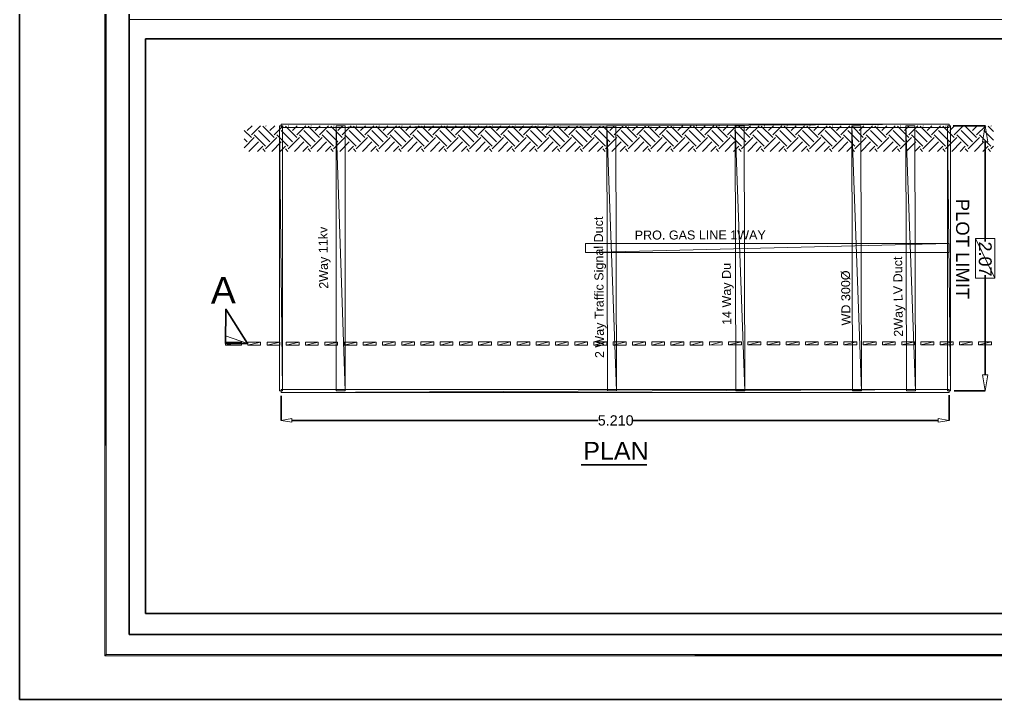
# Model space of a CAD drawing. Header units: inches. Extents: x 27 to 868, y 19 to 613.
# Drawn here: x 26.6 to 356.2, y 18.8 to 248.3 of the extents above; entities that cross this region are included whole.
import ezdxf

# ---------------------------------------------------------------- set-up
doc = ezdxf.new("R2010")
doc.units = ezdxf.units.IN
doc.header["$MEASUREMENT"] = 0
doc.layers.add('PDF_Geometry', color=7, linetype='Continuous')
doc.layers.add('PDF_Text', color=7, linetype='Continuous')
doc.styles.add('PDF Arial', font='arial.ttf')

msp = doc.modelspace()

# ---------------------------------------------------------------- linework, layer by layer
at = {"layer": 'PDF_Geometry', "lineweight": 35}
for points in [[(867.59, 106.53), (867.59, 18.76), (26.63, 18.76), (26.63, 612.71)], [(713.62, 240.82), (713.62, 590.74), (63.6, 590.74), (63.6, 40.74)], [(63.6, 40.74), (713.62, 40.74), (713.62, 106.53)], [(216.13, 97.93), (238.24, 97.93)]]:
    msp.add_lwpolyline(points, dxfattribs=at)
at = {"layer": 'PDF_Geometry', "lineweight": 0}
for points in [[(55.36, 597.99), (55.86, 33.99)], [(55.36, 33.49), (55.86, 33.99), (55.36, 597.99), (55.36, 33.49)], [(55.86, 33.99), (55.36, 597.99), (55.86, 597.49), (55.86, 33.99)], [(851.87, 33.49), (851.38, 33.99), (55.36, 33.49), (851.87, 33.49)], [(851.38, 33.99), (55.36, 33.49), (55.86, 33.99), (851.38, 33.99)]]:
    msp.add_lwpolyline(points, dxfattribs=at)
at = {"layer": 'PDF_Geometry', "color": 251, "lineweight": 0, "true_color": 0x636466}
for points in [[(63.6, 248.3), (713.62, 248.3), (713.62, 590.74), (63.6, 590.74), (63.6, 248.3)], [(713.62, 240.82), (713.62, 248.3), (63.6, 248.3), (63.6, 40.74)], [(63.6, 40.74), (713.62, 40.74), (713.62, 106.53)]]:
    msp.add_lwpolyline(points, dxfattribs=at)
at = {"layer": 'PDF_Geometry', "color": 251, "lineweight": 35, "true_color": 0x636466}
for points in [[(69.14, 241.77), (710.02, 241.77), (710.02, 240.82)], [(710.02, 52.53), (710.02, 47.81), (69.14, 47.81), (69.14, 241.77)]]:
    msp.add_lwpolyline(points, dxfattribs=at)
at = {"layer": 'PDF_Geometry', "color": 8, "lineweight": 0}
for points in [[(103.41, 210.83), (105.08, 212.45)], [(104.85, 209.39), (107.92, 212.45)], [(112.51, 208.45), (108.68, 212.27)], [(109.63, 212.27), (109.85, 212.45)], [(111.07, 210.83), (112.73, 212.45)], [(112.51, 209.39), (115.57, 212.45)], [(120.16, 208.45), (116.34, 212.27)], [(117.28, 212.27), (117.51, 212.45)], [(118.72, 210.83), (120.34, 212.45)], [(120.16, 209.39), (123.23, 212.45)], [(127.82, 208.45), (123.99, 212.27)], [(124.94, 212.27), (125.12, 212.45)], [(126.38, 210.83), (128, 212.45)], [(127.82, 209.39), (130.88, 212.45)], [(135.43, 208.45), (131.6, 212.27)], [(132.59, 212.27), (132.77, 212.45)], [(134.04, 210.83), (135.66, 212.45)], [(135.43, 209.39), (138.54, 212.45)], [(143.09, 208.45), (139.26, 212.27)], [(140.2, 212.27), (140.43, 212.45)], [(141.65, 210.83), (143.31, 212.45)], [(143.09, 209.39), (146.15, 212.45)], [(150.74, 208.45), (146.91, 212.27)], [(147.86, 212.27), (148.09, 212.45)], [(149.3, 210.83), (150.92, 212.45)], [(150.74, 209.39), (153.8, 212.45)], [(158.4, 208.45), (154.57, 212.27)], [(155.52, 212.27), (155.74, 212.45)], [(156.96, 210.83), (158.58, 212.45)], [(158.4, 209.39), (161.46, 212.45)], [(166.05, 208.45), (162.23, 212.27)], [(163.17, 212.27), (163.35, 212.45)], [(164.61, 210.83), (166.23, 212.45)], [(166.05, 209.39), (169.12, 212.45)], [(173.66, 208.45), (169.84, 212.27)], [(170.83, 212.27), (171.01, 212.45)], [(172.22, 210.83), (173.89, 212.45)], [(173.66, 209.39), (176.73, 212.45)], [(181.32, 208.45), (177.49, 212.27)], [(178.44, 212.27), (178.66, 212.45)], [(179.88, 210.83), (181.55, 212.45)], [(181.32, 209.39), (184.38, 212.45)], [(188.98, 208.45), (185.15, 212.27)], [(186.09, 212.27), (186.32, 212.45)], [(187.53, 210.83), (189.16, 212.45)], [(188.98, 209.39), (192.04, 212.45)], [(196.63, 208.45), (192.8, 212.27)], [(193.75, 212.27), (193.93, 212.45)], [(195.19, 210.83), (196.81, 212.45)], [(196.63, 209.39), (199.69, 212.45)], [(204.24, 208.45), (200.46, 212.27)], [(201.41, 212.27), (201.59, 212.45)], [(202.85, 210.83), (204.47, 212.45)], [(204.24, 209.39), (207.35, 212.45)], [(211.9, 208.45), (208.07, 212.27)], [(209.06, 212.27), (209.24, 212.45)], [(210.46, 210.83), (212.12, 212.45)], [(211.9, 209.39), (214.96, 212.45)], [(219.55, 208.45), (215.73, 212.27)], [(216.67, 212.27), (216.9, 212.45)], [(218.11, 210.83), (219.73, 212.45)], [(219.55, 209.39), (222.62, 212.45)], [(227.21, 208.45), (223.38, 212.27)], [(224.33, 212.27), (224.55, 212.45)], [(225.77, 210.83), (227.39, 212.45)], [(227.21, 209.39), (230.27, 212.45)], [(234.87, 208.45), (231.04, 212.27)], [(231.98, 212.27), (232.16, 212.45)], [(233.42, 210.83), (235.05, 212.45)], [(234.87, 209.39), (237.93, 212.45)], [(242.48, 208.45), (238.65, 212.27)], [(239.64, 212.27), (239.82, 212.45)], [(241.08, 210.83), (242.7, 212.45)], [(242.48, 209.39), (245.58, 212.45)], [(250.13, 208.45), (246.3, 212.27)], [(247.25, 212.27), (247.47, 212.45)], [(248.69, 210.83), (250.36, 212.45)], [(250.13, 209.39), (253.19, 212.45)], [(257.79, 208.45), (253.96, 212.27)], [(254.91, 212.27), (255.13, 212.45)], [(256.35, 210.83), (257.97, 212.45)], [(257.79, 209.39), (260.85, 212.45)], [(265.44, 208.45), (261.62, 212.27)], [(262.56, 212.27), (262.79, 212.45)], [(264, 210.83), (265.62, 212.45)], [(265.44, 209.39), (268.51, 212.45)], [(273.05, 208.45), (269.27, 212.27)], [(270.22, 212.27), (270.4, 212.45)], [(271.66, 210.83), (273.28, 212.45)], [(273.05, 209.39), (276.16, 212.45)], [(280.71, 208.45), (276.88, 212.27)], [(277.87, 212.27), (278.05, 212.45)], [(279.27, 210.83), (280.93, 212.45)], [(280.71, 209.39), (283.77, 212.45)], [(288.37, 208.45), (284.54, 212.27)], [(285.48, 212.27), (285.71, 212.45)], [(286.92, 210.83), (288.59, 212.45)], [(288.37, 209.39), (291.43, 212.45)], [(296.02, 208.45), (292.19, 212.27)], [(293.14, 212.27), (293.36, 212.45)], [(294.58, 210.83), (296.2, 212.45)], [(296.02, 209.39), (299.08, 212.45)], [(303.68, 208.45), (299.85, 212.27)], [(300.79, 212.27), (300.97, 212.45)], [(302.24, 210.83), (303.86, 212.45)], [(303.68, 209.39), (306.74, 212.45)], [(311.29, 208.45), (307.5, 212.27)], [(308.45, 212.27), (308.63, 212.45)], [(309.89, 210.83), (311.51, 212.45)], [(311.29, 209.39), (314.39, 212.45)], [(318.94, 208.45), (315.12, 212.27)], [(316.11, 212.27), (316.29, 212.45)], [(317.5, 210.83), (319.17, 212.45)], [(318.94, 209.39), (322.01, 212.45)], [(326.6, 208.45), (322.77, 212.27)], [(323.72, 212.27), (323.94, 212.45)], [(325.16, 210.83), (326.78, 212.45)], [(326.6, 209.39), (329.66, 212.45)], [(334.25, 208.45), (330.43, 212.27)], [(331.37, 212.27), (331.6, 212.45)], [(332.81, 210.83), (334.43, 212.45)], [(334.25, 209.39), (337.32, 212.45)], [(341.91, 208.45), (338.08, 212.27)], [(339.03, 212.27), (339.21, 212.45)], [(340.47, 210.83), (342.09, 212.45)], [(341.91, 209.39), (344.97, 212.45)], [(349.52, 208.45), (345.69, 212.27)], [(346.68, 212.27), (346.86, 212.45)], [(348.08, 210.83), (349.75, 212.45)], [(349.52, 209.39), (352.58, 212.45)], [(355.15, 210.47), (353.35, 212.27)], [(354.29, 212.27), (354.52, 212.45)], [(104.85, 208.45), (102.42, 210.88)], [(102.42, 205.02), (105.8, 208.45)], [(103.41, 207), (102.42, 208.04)], [(109.63, 205.56), (105.8, 209.39)], [(111.07, 207), (107.24, 210.83)], [(109.63, 204.62), (113.45, 208.45)], [(117.28, 205.56), (113.45, 209.39)], [(118.72, 207), (114.9, 210.83)], [(117.28, 204.62), (121.11, 208.45)], [(124.94, 205.56), (121.11, 209.39)], [(126.38, 207), (122.55, 210.83)], [(124.94, 204.62), (128.77, 208.45)], [(132.59, 205.56), (128.77, 209.39)], [(134.04, 207), (130.21, 210.83)], [(132.59, 204.62), (136.42, 208.45)], [(140.2, 205.56), (136.42, 209.39)], [(141.65, 207), (137.82, 210.83)], [(140.2, 204.62), (144.03, 208.45)], [(147.86, 205.56), (144.03, 209.39)], [(149.3, 207), (145.47, 210.83)], [(147.86, 204.62), (151.69, 208.45)], [(155.52, 205.56), (151.69, 209.39)], [(156.96, 207), (153.13, 210.83)], [(155.52, 204.62), (159.34, 208.45)], [(163.17, 205.56), (159.34, 209.39)], [(164.61, 207), (160.78, 210.83)], [(163.17, 204.62), (167, 208.45)], [(170.83, 205.56), (167, 209.39)], [(172.22, 207), (168.44, 210.83)], [(170.83, 204.62), (174.66, 208.45)], [(178.44, 205.56), (174.66, 209.39)], [(179.88, 207), (176.05, 210.83)], [(178.44, 204.62), (182.27, 208.45)], [(186.09, 205.56), (182.27, 209.39)], [(187.53, 207), (183.71, 210.83)], [(186.09, 204.62), (189.92, 208.45)], [(193.75, 205.56), (189.92, 209.39)], [(195.19, 207), (191.36, 210.83)], [(193.75, 204.62), (197.58, 208.45)], [(201.41, 205.56), (197.58, 209.39)], [(202.85, 207), (199.02, 210.83)], [(201.41, 204.62), (205.23, 208.45)], [(209.06, 205.56), (205.23, 209.39)], [(210.46, 207), (206.63, 210.83)], [(209.06, 204.62), (212.84, 208.45)], [(216.67, 205.56), (212.84, 209.39)], [(218.11, 207), (214.28, 210.83)], [(216.67, 204.62), (220.5, 208.45)], [(224.33, 205.56), (220.5, 209.39)], [(225.77, 207), (221.94, 210.83)], [(224.33, 204.62), (228.16, 208.45)], [(231.98, 205.56), (228.16, 209.39)], [(233.42, 207), (229.6, 210.83)], [(231.98, 204.62), (235.81, 208.45)], [(239.64, 205.56), (235.81, 209.39)], [(241.08, 207), (237.25, 210.83)], [(239.64, 204.62), (243.47, 208.45)], [(247.25, 205.56), (243.47, 209.39)], [(248.69, 207), (244.86, 210.83)], [(247.25, 204.62), (251.08, 208.45)], [(254.91, 205.56), (251.08, 209.39)], [(256.35, 207), (252.52, 210.83)], [(254.91, 204.62), (258.73, 208.45)], [(262.56, 205.56), (258.73, 209.39)], [(264, 207), (260.17, 210.83)], [(262.56, 204.62), (266.39, 208.45)], [(270.22, 205.56), (266.39, 209.39)], [(271.66, 207), (267.83, 210.83)], [(270.22, 204.62), (274.04, 208.45)], [(277.87, 205.56), (274.04, 209.39)], [(279.27, 207), (275.49, 210.83)], [(277.87, 204.62), (281.66, 208.45)], [(285.48, 205.56), (281.66, 209.39)], [(286.92, 207), (283.1, 210.83)], [(285.48, 204.62), (289.31, 208.45)], [(293.14, 205.56), (289.31, 209.39)], [(294.58, 207), (290.75, 210.83)], [(293.14, 204.62), (296.97, 208.45)], [(300.79, 205.56), (296.97, 209.39)], [(302.24, 207), (298.41, 210.83)], [(300.79, 204.62), (304.62, 208.45)], [(308.45, 205.56), (304.62, 209.39)], [(309.89, 207), (306.06, 210.83)], [(308.45, 204.62), (312.28, 208.45)], [(316.11, 205.56), (312.28, 209.39)], [(317.5, 207), (313.67, 210.83)], [(316.11, 204.62), (319.89, 208.45)], [(323.72, 205.56), (319.89, 209.39)], [(325.16, 207), (321.33, 210.83)], [(323.72, 204.62), (327.54, 208.45)], [(331.37, 205.56), (327.54, 209.39)], [(332.81, 207), (328.99, 210.83)], [(331.37, 204.62), (335.2, 208.45)], [(339.03, 205.56), (335.2, 209.39)], [(340.47, 207), (336.64, 210.83)], [(339.03, 204.62), (342.86, 208.45)], [(346.68, 205.56), (342.86, 209.39)], [(348.08, 207), (344.3, 210.83)], [(346.68, 204.62), (350.51, 208.45)], [(354.29, 205.56), (350.51, 209.39)], [(355.2, 207.54), (351.91, 210.83)], [(104.04, 203.81), (107.24, 207)], [(106.92, 203.81), (108.68, 205.56)], [(109.49, 203.81), (108.68, 204.62)], [(111.7, 203.81), (114.9, 207)], [(114.58, 203.81), (116.34, 205.56)], [(117.15, 203.81), (116.34, 204.62)], [(119.35, 203.81), (122.55, 207)], [(122.24, 203.81), (123.99, 205.56)], [(124.8, 203.81), (123.99, 204.62)], [(127.01, 203.81), (130.21, 207)], [(129.85, 203.81), (131.6, 205.56)], [(132.41, 203.81), (131.6, 204.62)], [(134.67, 203.81), (137.82, 207)], [(137.5, 203.81), (139.26, 205.56)], [(140.07, 203.81), (139.26, 204.62)], [(142.28, 203.81), (145.47, 207)], [(145.16, 203.81), (146.91, 205.56)], [(147.73, 203.81), (146.91, 204.62)], [(149.93, 203.81), (153.13, 207)], [(152.81, 203.81), (154.57, 205.56)], [(155.38, 203.81), (154.57, 204.62)], [(157.59, 203.81), (160.78, 207)], [(160.47, 203.81), (162.23, 205.56)], [(162.99, 203.81), (162.23, 204.62)], [(165.24, 203.81), (168.44, 207)], [(168.08, 203.81), (169.84, 205.56)], [(170.65, 203.81), (169.84, 204.62)], [(172.85, 203.81), (176.05, 207)], [(175.74, 203.81), (177.49, 205.56)], [(178.3, 203.81), (177.49, 204.62)], [(180.51, 203.81), (183.71, 207)], [(183.39, 203.81), (185.15, 205.56)], [(185.96, 203.81), (185.15, 204.62)], [(188.17, 203.81), (191.36, 207)], [(191.05, 203.81), (192.8, 205.56)], [(193.61, 203.81), (192.8, 204.62)], [(195.82, 203.81), (199.02, 207)], [(198.7, 203.81), (200.46, 205.56)], [(201.23, 203.81), (200.46, 204.62)], [(203.48, 203.81), (206.63, 207)], [(206.31, 203.81), (208.07, 205.56)], [(208.88, 203.81), (208.07, 204.62)], [(211.09, 203.81), (214.28, 207)], [(213.97, 203.81), (215.73, 205.56)], [(216.54, 203.81), (215.73, 204.62)], [(218.74, 203.81), (221.94, 207)], [(221.63, 203.81), (223.38, 205.56)], [(224.19, 203.81), (223.38, 204.62)], [(226.4, 203.81), (229.6, 207)], [(229.28, 203.81), (231.04, 205.56)], [(231.8, 203.81), (231.04, 204.62)], [(234.05, 203.81), (237.25, 207)], [(236.89, 203.81), (238.65, 205.56)], [(239.46, 203.81), (238.65, 204.62)], [(241.71, 203.81), (244.86, 207)], [(244.55, 203.81), (246.3, 205.56)], [(247.11, 203.81), (246.3, 204.62)], [(249.32, 203.81), (252.52, 207)], [(252.2, 203.81), (253.96, 205.56)], [(254.77, 203.81), (253.96, 204.62)], [(256.98, 203.81), (260.17, 207)], [(259.86, 203.81), (261.62, 205.56)], [(262.43, 203.81), (261.62, 204.62)], [(264.63, 203.81), (267.83, 207)], [(267.51, 203.81), (269.27, 205.56)], [(270.04, 203.81), (269.27, 204.62)], [(272.29, 203.81), (275.49, 207)], [(275.13, 203.81), (276.88, 205.56)], [(277.69, 203.81), (276.88, 204.62)], [(279.9, 203.81), (283.1, 207)], [(282.78, 203.81), (284.54, 205.56)], [(285.35, 203.81), (284.54, 204.62)], [(287.55, 203.81), (290.75, 207)], [(290.44, 203.81), (292.19, 205.56)], [(293, 203.81), (292.19, 204.62)], [(295.21, 203.81), (298.41, 207)], [(298.09, 203.81), (299.85, 205.56)], [(300.66, 203.81), (299.85, 204.62)], [(302.87, 203.81), (306.06, 207)], [(305.7, 203.81), (307.5, 205.56)], [(308.27, 203.81), (307.5, 204.62)], [(310.52, 203.81), (313.67, 207)], [(313.36, 203.81), (315.12, 205.56)], [(315.93, 203.81), (315.12, 204.62)], [(318.13, 203.81), (321.33, 207)], [(321.01, 203.81), (322.77, 205.56)], [(323.58, 203.81), (322.77, 204.62)], [(325.79, 203.81), (328.99, 207)], [(328.67, 203.81), (330.43, 205.56)], [(331.24, 203.81), (330.43, 204.62)], [(333.44, 203.81), (336.64, 207)], [(336.33, 203.81), (338.08, 205.56)], [(338.85, 203.81), (338.08, 204.62)], [(341.1, 203.81), (344.3, 207)], [(343.94, 203.81), (345.69, 205.56)], [(346.5, 203.81), (345.69, 204.62)], [(348.76, 203.81), (351.91, 207)], [(351.59, 203.81), (353.35, 205.56)], [(354.16, 203.81), (353.35, 204.62)], [(354.29, 204.62), (355.24, 205.52)]]:
    msp.add_lwpolyline(points, dxfattribs=at)
at = {"layer": 'PDF_Geometry', "color": 5, "lineweight": 0}
for points in [[(114.31, 122.93), (115.39, 122.93), (114.31, 212.45), (114.31, 122.93)], [(115.39, 122.93), (114.31, 212.45), (115.39, 212.45), (115.39, 122.93)], [(114.85, 212.99), (114.85, 211.91), (340.2, 212.99), (114.85, 212.99)], [(114.85, 211.91), (340.2, 212.99), (340.2, 211.91), (114.85, 211.91)], [(340.74, 212.45), (339.66, 212.45), (340.74, 122.93), (340.74, 212.45)], [(339.66, 212.45), (340.74, 122.93), (339.66, 122.93), (339.66, 212.45)], [(340.2, 122.39), (340.2, 123.47), (114.85, 122.39), (340.2, 122.39)], [(340.2, 123.47), (114.85, 122.39), (114.85, 123.47), (340.2, 123.47)]]:
    msp.add_lwpolyline(points, dxfattribs=at)
at = {"layer": 'PDF_Geometry', "color": 3, "lineweight": 0}
for points in [[(133.49, 122.93), (136.51, 122.93), (133.49, 212.45), (133.49, 122.93)], [(136.51, 122.93), (133.49, 212.45), (136.51, 212.45), (136.51, 122.93)], [(325.83, 122.93), (328.85, 122.93), (325.61, 212.45), (325.83, 122.93)], [(328.85, 122.93), (325.61, 212.45), (328.63, 212.45), (328.85, 122.93)]]:
    msp.add_lwpolyline(points, dxfattribs=at)
at = {"layer": 'PDF_Geometry', "color": 6, "lineweight": 0}
for points in [[(225, 122.93), (228.02, 122.93), (224.78, 212.45), (225, 122.93)], [(228.02, 122.93), (224.78, 212.45), (227.84, 212.45), (228.02, 122.93)]]:
    msp.add_lwpolyline(points, dxfattribs=at)
at = {"layer": 'PDF_Geometry', "color": 241, "lineweight": 0, "true_color": 0xff6b90}
for points in [[(268.24, 122.93), (271.3, 122.93), (268.06, 212.45), (268.24, 122.93)], [(271.3, 122.93), (268.06, 212.45), (271.07, 212.45), (271.3, 122.93)]]:
    msp.add_lwpolyline(points, dxfattribs=at)
at = {"layer": 'PDF_Geometry', "color": 1, "lineweight": 0}
for points in [[(307.59, 122.93), (310.66, 122.93), (307.37, 212.45), (307.59, 122.93)], [(310.66, 122.93), (307.37, 212.45), (310.43, 212.45), (310.66, 122.93)]]:
    msp.add_lwpolyline(points, dxfattribs=at)
at = {"layer": 'PDF_Geometry', "color": 84, "lineweight": 35, "true_color": 0x259500}
for points in [[(341.55, 212.45), (352.4, 212.45)], [(352.4, 207.05), (352.4, 173.36)], [(352.4, 128.33), (352.4, 162.06)], [(341.91, 122.93), (352.4, 122.93)], [(114.85, 121.31), (114.85, 112.97)], [(340.2, 121.49), (340.2, 112.97)], [(118.5, 112.97), (221.67, 112.97)], [(336.51, 112.97), (233.33, 112.97)]]:
    msp.add_lwpolyline(points, dxfattribs=at)
at = {"layer": 'PDF_Geometry', "color": 84, "lineweight": 0, "true_color": 0x259500}
for points in [[(353.3, 207.05), (351.5, 207.05), (352.4, 212.45), (353.3, 207.05)], [(353.3, 128.33), (351.5, 128.33), (352.4, 122.93), (353.3, 128.33)], [(118.5, 113.6), (118.5, 112.39), (114.85, 112.97), (118.5, 113.6)], [(336.51, 113.6), (336.51, 112.39), (340.2, 112.97), (336.51, 113.6)]]:
    msp.add_lwpolyline(points, dxfattribs=at)
at = {"layer": 'PDF_Geometry', "color": 30, "lineweight": 0, "true_color": 0xf26722}
for points in [[(217.57, 172.73), (217.57, 169.72), (340.2, 172.73), (217.57, 172.73)], [(217.57, 169.72), (340.2, 172.73), (340.2, 169.72), (217.57, 169.72)]]:
    msp.add_lwpolyline(points, dxfattribs=at)
at = {"layer": 'PDF_Geometry', "color": 9, "lineweight": 0, "true_color": 0xbababa}
for points in [[(355.69, 174.45), (349.12, 174.45), (355.69, 160.98), (355.69, 174.45)], [(349.12, 174.45), (355.69, 160.98), (349.12, 160.98), (349.12, 174.45)]]:
    msp.add_lwpolyline(points, dxfattribs=at)
at = {"layer": 'PDF_Geometry', "color": 8, "lineweight": 35, "true_color": 0x767676}
msp.add_lwpolyline([(96.12, 138.91), (96.21, 150.49), (103.5, 138.91), (96.12, 138.91)], dxfattribs=at)
at = {"layer": 'PDF_Geometry', "color": 8, "lineweight": 0, "true_color": 0x767676}
for points in [[(96.21, 150.49), (103.5, 138.91), (96.16, 141.48), (96.21, 150.49)], [(103.5, 138.91), (96.16, 141.48), (96.12, 138.91), (103.5, 138.91)], [(101.48, 138.37), (101.48, 139.45), (96.12, 138.37), (101.48, 138.37)], [(101.48, 139.45), (96.12, 138.37), (96.12, 139.45), (101.48, 139.45)], [(107.96, 138.37), (107.96, 139.45), (103.64, 138.37), (107.96, 138.37)], [(107.96, 139.45), (103.64, 138.37), (103.64, 139.45), (107.96, 139.45)], [(114.45, 138.37), (114.45, 139.45), (110.12, 138.37), (114.45, 138.37)], [(114.45, 139.45), (110.12, 138.37), (110.12, 139.45), (114.45, 139.45)], [(120.93, 138.37), (120.93, 139.45), (116.61, 138.37), (120.93, 138.37)], [(120.93, 139.45), (116.61, 138.37), (116.61, 139.45), (120.93, 139.45)], [(127.42, 138.37), (127.42, 139.45), (123.09, 138.37), (127.42, 138.37)], [(127.42, 139.45), (123.09, 138.37), (123.09, 139.45), (127.42, 139.45)], [(133.94, 138.37), (133.94, 139.45), (129.62, 138.37), (133.94, 138.37)], [(133.94, 139.45), (129.62, 138.37), (129.62, 139.45), (133.94, 139.45)], [(140.43, 138.37), (140.43, 139.45), (136.11, 138.37), (140.43, 138.37)], [(140.43, 139.45), (136.11, 138.37), (136.11, 139.45), (140.43, 139.45)], [(146.91, 138.37), (146.91, 139.45), (142.59, 138.37), (146.91, 138.37)], [(146.91, 139.45), (142.59, 138.37), (142.59, 139.45), (146.91, 139.45)], [(153.4, 138.42), (153.4, 139.5), (149.08, 138.37), (153.4, 138.42)], [(153.4, 139.5), (149.08, 138.37), (149.08, 139.5), (153.4, 139.5)], [(159.88, 138.42), (159.88, 139.5), (155.56, 138.42), (159.88, 138.42)], [(159.88, 139.5), (155.56, 138.42), (155.56, 139.5), (159.88, 139.5)], [(166.37, 138.42), (166.37, 139.5), (162.05, 138.42), (166.37, 138.42)], [(166.37, 139.5), (162.05, 138.42), (162.05, 139.5), (166.37, 139.5)], [(172.85, 138.42), (172.85, 139.5), (168.53, 138.42), (172.85, 138.42)], [(172.85, 139.5), (168.53, 138.42), (168.53, 139.5), (172.85, 139.5)], [(179.34, 138.42), (179.34, 139.5), (175.02, 138.42), (179.34, 138.42)], [(179.34, 139.5), (175.02, 138.42), (175.02, 139.5), (179.34, 139.5)], [(185.82, 138.42), (185.82, 139.5), (181.5, 138.42), (185.82, 138.42)], [(185.82, 139.5), (181.5, 138.42), (181.5, 139.5), (185.82, 139.5)], [(192.31, 138.42), (192.31, 139.5), (187.99, 138.42), (192.31, 138.42)], [(192.31, 139.5), (187.99, 138.42), (187.99, 139.5), (192.31, 139.5)], [(198.79, 138.42), (198.79, 139.5), (194.47, 138.42), (198.79, 138.42)], [(198.79, 139.5), (194.47, 138.42), (194.47, 139.5), (198.79, 139.5)], [(205.28, 138.42), (205.28, 139.5), (200.95, 138.42), (205.28, 138.42)], [(205.28, 139.5), (200.95, 138.42), (200.95, 139.5), (205.28, 139.5)], [(211.76, 138.42), (211.76, 139.5), (207.44, 138.42), (211.76, 138.42)], [(211.76, 139.5), (207.44, 138.42), (207.44, 139.5), (211.76, 139.5)], [(218.25, 138.42), (218.25, 139.5), (213.92, 138.42), (218.25, 138.42)], [(218.25, 139.5), (213.92, 138.42), (213.92, 139.5), (218.25, 139.5)], [(224.73, 138.42), (224.73, 139.5), (220.41, 138.42), (224.73, 138.42)], [(224.73, 139.5), (220.41, 138.42), (220.41, 139.5), (224.73, 139.5)], [(231.26, 138.42), (231.26, 139.5), (226.94, 138.42), (231.26, 138.42)], [(231.26, 139.5), (226.94, 138.42), (226.94, 139.5), (231.26, 139.5)], [(237.75, 138.42), (237.75, 139.5), (233.42, 138.42), (237.75, 138.42)], [(237.75, 139.5), (233.42, 138.42), (233.42, 139.5), (237.75, 139.5)], [(244.23, 138.42), (244.23, 139.5), (239.91, 138.42), (244.23, 138.42)], [(244.23, 139.5), (239.91, 138.42), (239.91, 139.5), (244.23, 139.5)], [(250.72, 138.42), (250.72, 139.5), (246.39, 138.42), (250.72, 138.42)], [(250.72, 139.5), (246.39, 138.42), (246.39, 139.5), (250.72, 139.5)], [(257.2, 138.42), (257.2, 139.5), (252.88, 138.42), (257.2, 138.42)], [(257.2, 139.5), (252.88, 138.42), (252.88, 139.5), (257.2, 139.5)], [(263.69, 138.46), (263.69, 139.54), (259.36, 138.42), (263.69, 138.46)], [(263.69, 139.54), (259.36, 138.42), (259.36, 139.5), (263.69, 139.54)], [(270.17, 138.46), (270.17, 139.54), (265.85, 138.46), (270.17, 138.46)], [(270.17, 139.54), (265.85, 138.46), (265.85, 139.54), (270.17, 139.54)], [(276.66, 138.46), (276.66, 139.54), (272.33, 138.46), (276.66, 138.46)], [(276.66, 139.54), (272.33, 138.46), (272.33, 139.54), (276.66, 139.54)], [(283.14, 138.46), (283.14, 139.54), (278.82, 138.46), (283.14, 138.46)], [(283.14, 139.54), (278.82, 138.46), (278.82, 139.54), (283.14, 139.54)], [(289.63, 138.46), (289.63, 139.54), (285.3, 138.46), (289.63, 138.46)], [(289.63, 139.54), (285.3, 138.46), (285.3, 139.54), (289.63, 139.54)], [(296.11, 138.46), (296.11, 139.54), (291.79, 138.46), (296.11, 138.46)], [(296.11, 139.54), (291.79, 138.46), (291.79, 139.54), (296.11, 139.54)], [(302.6, 138.46), (302.6, 139.54), (298.27, 138.46), (302.6, 138.46)], [(302.6, 139.54), (298.27, 138.46), (298.27, 139.54), (302.6, 139.54)], [(309.08, 138.46), (309.08, 139.54), (304.76, 138.46), (309.08, 138.46)], [(309.08, 139.54), (304.76, 138.46), (304.76, 139.54), (309.08, 139.54)], [(315.57, 138.46), (315.57, 139.54), (311.24, 138.46), (315.57, 138.46)], [(315.57, 139.54), (311.24, 138.46), (311.24, 139.54), (315.57, 139.54)], [(322.05, 138.46), (322.05, 139.54), (317.73, 138.46), (322.05, 138.46)], [(322.05, 139.54), (317.73, 138.46), (317.73, 139.54), (322.05, 139.54)], [(328.58, 138.46), (328.58, 139.54), (324.26, 138.46), (328.58, 138.46)], [(328.58, 139.54), (324.26, 138.46), (324.26, 139.54), (328.58, 139.54)], [(335.06, 138.46), (335.06, 139.54), (330.74, 138.46), (335.06, 138.46)], [(335.06, 139.54), (330.74, 138.46), (330.74, 139.54), (335.06, 139.54)], [(341.55, 138.46), (341.55, 139.54), (337.23, 138.46), (341.55, 138.46)], [(341.55, 139.54), (337.23, 138.46), (337.23, 139.54), (341.55, 139.54)], [(348.03, 138.46), (348.03, 139.54), (343.71, 138.46), (348.03, 138.46)], [(348.03, 139.54), (343.71, 138.46), (343.71, 139.54), (348.03, 139.54)], [(354.52, 138.46), (354.52, 139.54), (350.2, 138.46), (354.52, 138.46)], [(354.52, 139.54), (350.2, 138.46), (350.2, 139.54), (354.52, 139.54)]]:
    msp.add_lwpolyline(points, dxfattribs=at)

# ---------------------------------------------------------------- texts
at = {"layer": 'PDF_Text', "color": 251, "true_color": 0x636466, "insert": (342.51, 187.79), "char_height": 4.4512, "attachment_point": 7, "rotation": 270, "style": 'PDF Arial'}
msp.add_mtext('\\W1.000815;PLOT LIMIT', dxfattribs=at)
at = {"layer": 'PDF_Text', "color": 6, "insert": (224.77, 134.05), "char_height": 3.0281, "attachment_point": 7, "rotation": 90.5252, "style": 'PDF Arial'}
msp.add_mtext('\\W1.000731;2 Way Traffic Signal Duct', dxfattribs=at)
at = {"layer": 'PDF_Text', "color": 3, "attachment_point": 7, "style": 'PDF Arial'}
for s, insert, char_height, rotation in [('\\W1.000668;2Way 11kv', (131.68, 157.47), 3.0283, 90.7639), ('\\W1.000692;2Way LV Duct', (325.55, 141.26), 3.0282, 90.5729)]:
    msp.add_mtext(s, dxfattribs=dict(at, insert=insert, char_height=char_height, rotation=rotation))
at = {"layer": 'PDF_Text', "color": 30, "true_color": 0xf26722, "insert": (234.16, 173.99), "char_height": 3.028, "attachment_point": 7, "rotation": 0.0955, "style": 'PDF Arial'}
msp.add_mtext('\\W1.000839;PRO. GAS LINE 1WAY', dxfattribs=at)
at = {"layer": 'PDF_Text', "insert": (350.21, 173.36), "char_height": 4.3257, "attachment_point": 7, "rotation": 270, "style": 'PDF Arial'}
msp.add_mtext('\\W1.001043;2.07', dxfattribs=at)
at = {"layer": 'PDF_Text', "color": 241, "true_color": 0xff6b90, "insert": (267.68, 145.24), "char_height": 3.0282, "attachment_point": 7, "rotation": 90.5729, "style": 'PDF Arial'}
msp.add_mtext('\\W1.000809;14 Way Du', dxfattribs=at)
at = {"layer": 'PDF_Text', "color": 1, "insert": (307.09, 145.05), "char_height": 3.0282, "attachment_point": 7, "rotation": 90.5729, "style": 'PDF Arial'}
msp.add_mtext('\\W1.000610;WD 300Ø', dxfattribs=at)
at = {"layer": 'PDF_Text', "color": 8, "true_color": 0x767676, "insert": (91.19, 152.42), "char_height": 9.0045, "attachment_point": 7, "rotation": 0.2865, "style": 'PDF Arial'}
msp.add_mtext('\\W1.003087;A', dxfattribs=at)
at = {"layer": 'PDF_Text', "attachment_point": 7, "style": 'PDF Arial'}
for s, insert, char_height in [('\\W1.001091;5.210', (221.69, 111.2), 3.4606), ('\\W1.001116;PLAN', (216.78, 99.69), 6.056)]:
    msp.add_mtext(s, dxfattribs=dict(at, insert=insert, char_height=char_height))

doc.saveas('drawing.dxf')
